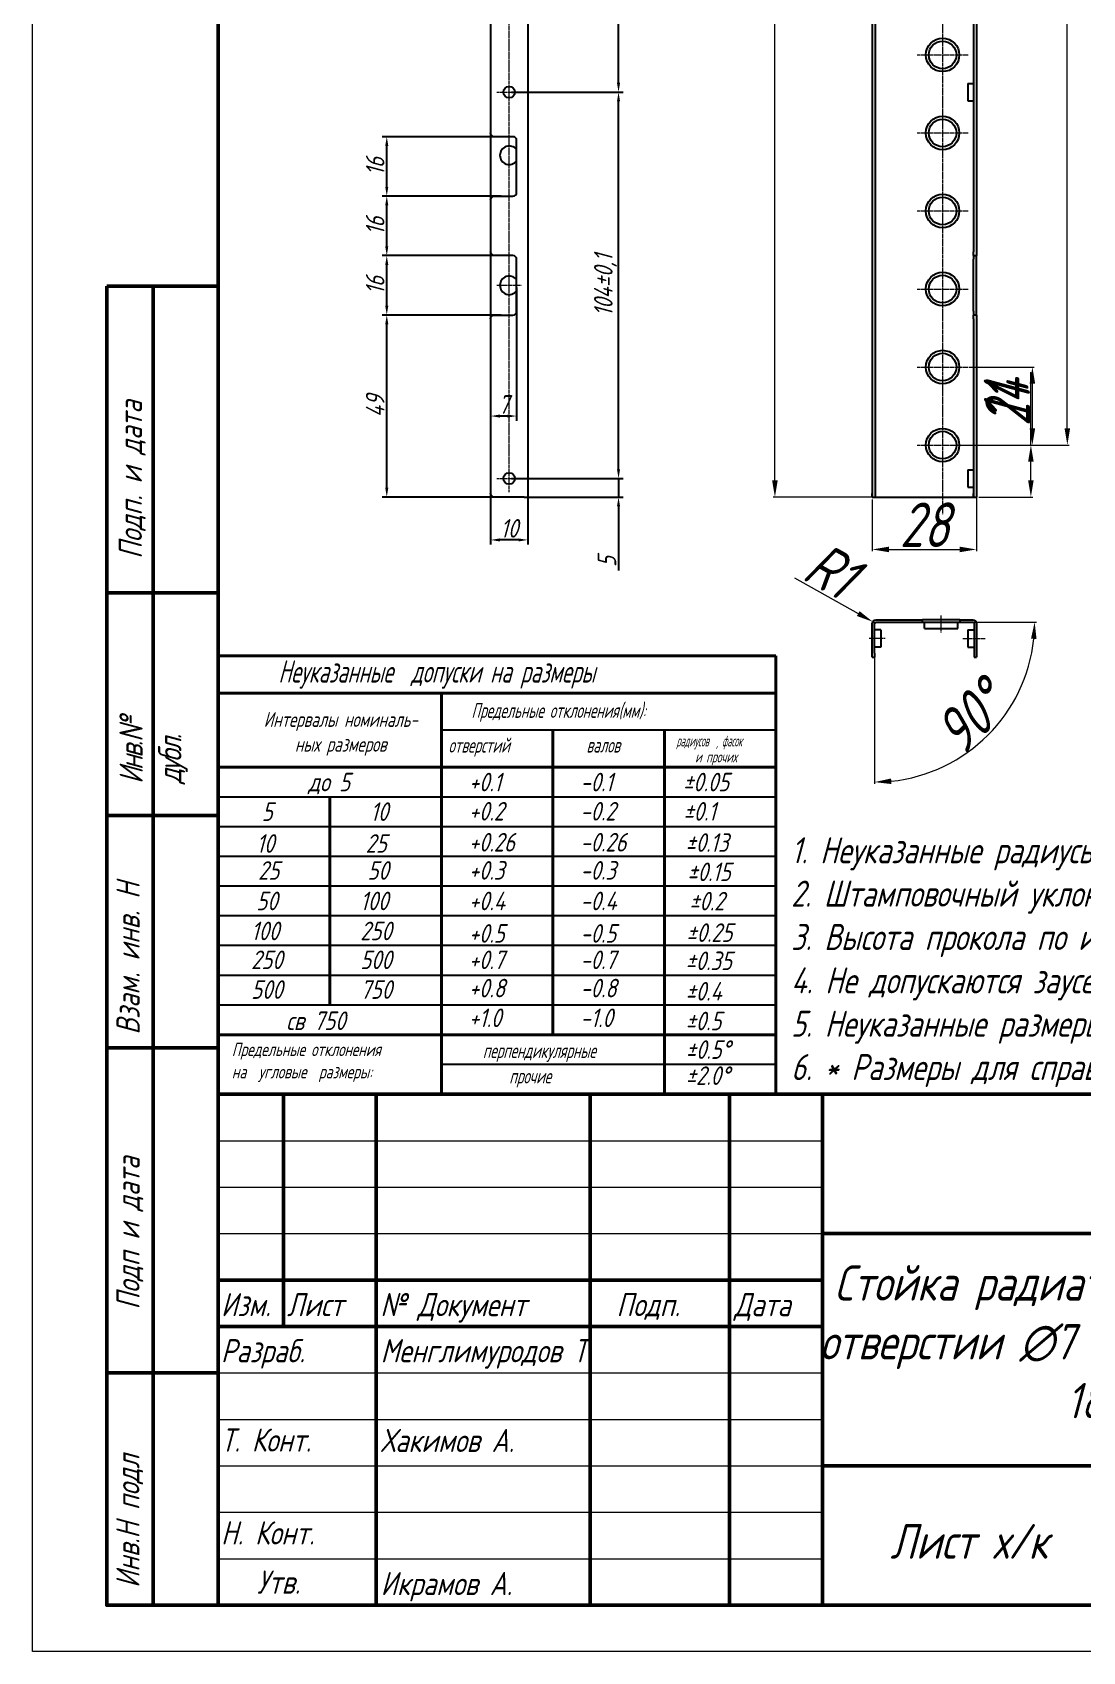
# Model space of a CAD drawing. Header units: millimetres. Extents: x 937859 to 970574, y 987894 to 996517.
# Drawn here: x 960750 to 961032.5, y 989070 to 989505.8 of the extents above; entities that cross this region are included whole.
import ezdxf

# ---------------------------------------------------------------- set-up
doc = ezdxf.new("R2010")
doc.units = ezdxf.units.MM
doc.header["$LTSCALE"] = 0.5
doc.linetypes.add('CENTER', pattern=[0.6, 0.375, -0.075, 0.075, -0.075])
doc.layers.add('DIM', color=4, linetype='Continuous')
doc.layers.add('Системный слой (1)', color=255, linetype='Continuous')
doc.layers.add('MD_Visible', color=7, linetype='Continuous', lineweight=25)
doc.styles.add('A2', font='GOST_A.TTF', dxfattribs={"width": 0.955, "oblique": 15, "height": 12})
doc.styles.add('KTEXTSTYLE', font='GOST_A.TTF', dxfattribs={"width": 0.96, "oblique": 15, "height": 8})
doc.styles.get("Standard").update_dxf_attribs({"font": 'GOST_A.TTF', "oblique": 15})
doc.dimstyles.new('ISO-25', dxfattribs={"dimtxt": 12, "dimasz": 4.5, "dimexe": 0.5, "dimexo": 0.625, "dimtad": 1, "dimtxsty": 'A2', "dimcen": 2.5, "dimadec": 0, "dimazin": 0, "dimtfac": 1, "dimtmove": 0, "dimatfit": 3, "dimfxl": 1, "dimlwd": 9, "dimlwe": 9, "dimarcsym": 0})
doc.dimstyles.new('Аннотативный', dxfattribs={"dimscale": 0, "dimtxt": 2.5, "dimasz": 2.5, "dimexe": 1.25, "dimexo": 0.625, "dimtad": 1, "dimtxsty": 'Standard', "dimcen": 2.5, "dimadec": 0, "dimazin": 0, "dimtfac": 1, "dimtmove": 0, "dimatfit": 3, "dimfxl": 1, "dimarcsym": 0})

# ---------------------------------------------------------------- blocks, each defined once
blk = doc.blocks.new('*D67')
at = {"color": 0, "lineweight": 9, "ltscale": 20, "transparency": 16777216}
for p, q in [((961018.57, 989394.73), (961018.57, 989414.34)), ((961002.32, 989394.73), (961019.07, 989394.73)), ((961018.57, 989385.23), (961018.57, 989390.23)), ((961004.54, 989380.73), (961019.07, 989380.73))]:
    blk.add_line(p, q, dxfattribs=at)
at = {"color": 0, "ltscale": 20, "transparency": 16777216}
for points in [[(961017.82, 989390.23), (961019.32, 989390.23), (961018.57, 989394.73)], [(961017.82, 989385.23), (961019.32, 989385.23), (961018.57, 989380.73)]]:
    blk.add_solid(points, dxfattribs=at)
at = {"layer": 'Defpoints', "color": 0, "ltscale": 20, "transparency": 16777216}
for p in [(961001.69, 989394.73), (961018.57, 989394.73), (961003.92, 989380.73)]:
    blk.add_point(p, dxfattribs=at)
at = {"color": 0, "lineweight": 5, "ltscale": 20, "transparency": 16777216, "insert": (961011.94, 989406.79), "char_height": 12, "attachment_point": 5, "rotation": 90, "style": 'A2'}
blk.add_mtext('14', dxfattribs=at)
blk = doc.blocks.new('*D44')
at = {"color": 0, "lineweight": 9, "ltscale": 20, "transparency": 16777216}
for p, q in [((961001.95, 989415.73), (961019.47, 989415.73)), ((961018.97, 989399.23), (961018.97, 989411.23)), ((961001.61, 989394.73), (961019.47, 989394.73))]:
    blk.add_line(p, q, dxfattribs=at)
at = {"color": 0, "ltscale": 20, "transparency": 16777216}
for points in [[(961018.22, 989411.23), (961019.72, 989411.23), (961018.97, 989415.73)], [(961018.22, 989399.23), (961019.72, 989399.23), (961018.97, 989394.73)]]:
    blk.add_solid(points, dxfattribs=at)
at = {"layer": 'Defpoints', "color": 0, "ltscale": 20, "transparency": 16777216}
for p in [(961001.32, 989415.73), (961018.97, 989415.73), (961000.98, 989394.73)]:
    blk.add_point(p, dxfattribs=at)
at = {"color": 0, "lineweight": 5, "ltscale": 20, "transparency": 16777216, "insert": (961012.34, 989405.23), "char_height": 12, "attachment_point": 5, "rotation": 90, "style": 'A2'}
blk.add_mtext('21', dxfattribs=at)
blk = doc.blocks.new('*D45')
at = {"color": 0, "lineweight": 9, "ltscale": 20, "transparency": 16777216}
for p, q in [((961002.32, 989772.73), (961028.87, 989772.73)), ((961028.37, 989399.23), (961028.37, 989768.23)), ((960997.92, 989394.73), (961028.87, 989394.73))]:
    blk.add_line(p, q, dxfattribs=at)
at = {"color": 0, "ltscale": 20, "transparency": 16777216}
for points in [[(961027.62, 989768.23), (961029.12, 989768.23), (961028.37, 989772.73)], [(961027.62, 989399.23), (961029.12, 989399.23), (961028.37, 989394.73)]]:
    blk.add_solid(points, dxfattribs=at)
at = {"layer": 'Defpoints', "color": 0, "ltscale": 20, "transparency": 16777216}
for p in [(961001.69, 989772.73), (961028.37, 989772.73), (960997.3, 989394.73)]:
    blk.add_point(p, dxfattribs=at)
at = {"color": 0, "lineweight": 5, "ltscale": 20, "transparency": 16777216, "insert": (961021.74, 989583.73), "char_height": 12, "attachment_point": 5, "rotation": 90, "style": 'A2'}
blk.add_mtext('18x21=378', dxfattribs=at)
blk = doc.blocks.new('*D153')
at = {"color": 0, "lineweight": -2, "ltscale": 20, "transparency": 16777216}
for p, q in [((960907.65, 989388.23), (960907.65, 989390.73)), ((960882.21, 989385.73), (960908.9, 989385.73)), ((960907.65, 989385.73), (960907.65, 989380.73)), ((960883.37, 989380.73), (960908.9, 989380.73)), ((960907.65, 989378.23), (960907.65, 989360.99))]:
    blk.add_line(p, q, dxfattribs=at)
at = {"color": 0, "ltscale": 20, "transparency": 16777216}
for points in [[(960907.24, 989388.23), (960908.07, 989388.23), (960907.65, 989385.73)], [(960907.24, 989378.23), (960908.07, 989378.23), (960907.65, 989380.73)]]:
    blk.add_solid(points, dxfattribs=at)
at = {"layer": 'Defpoints', "color": 0, "ltscale": 20, "transparency": 16777216}
for p in [(960881.59, 989385.73), (960907.65, 989385.73), (960882.75, 989380.73)]:
    blk.add_point(p, dxfattribs=at)
at = {"color": 0, "lineweight": 5, "ltscale": 20, "transparency": 16777216, "insert": (960904.53, 989363.36), "char_height": 5, "attachment_point": 5, "rotation": 90}
blk.add_mtext('5', dxfattribs=at)
blk = doc.blocks.new('*D152')
at = {"color": 0, "lineweight": -2, "ltscale": 20, "transparency": 16777216}
for p, q in [((960882.21, 989489.73), (960908.9, 989489.73)), ((960907.65, 989388.23), (960907.65, 989487.23)), ((960878.87, 989385.73), (960908.9, 989385.73))]:
    blk.add_line(p, q, dxfattribs=at)
at = {"color": 0, "ltscale": 20, "transparency": 16777216}
for points in [[(960907.24, 989487.23), (960908.07, 989487.23), (960907.65, 989489.73)], [(960907.24, 989388.23), (960908.07, 989388.23), (960907.65, 989385.73)]]:
    blk.add_solid(points, dxfattribs=at)
at = {"layer": 'Defpoints', "color": 0, "ltscale": 20, "transparency": 16777216}
for p in [(960881.59, 989489.73), (960907.65, 989489.73), (960878.25, 989385.73)]:
    blk.add_point(p, dxfattribs=at)
at = {"color": 0, "lineweight": 5, "ltscale": 20, "transparency": 16777216, "insert": (960904.15, 989437.73), "char_height": 5, "attachment_point": 5, "rotation": 90}
blk.add_mtext('104%%P0,1', dxfattribs=at)
blk = doc.blocks.new('*D151')
at = {"color": 0, "lineweight": -2, "ltscale": 20, "transparency": 16777216}
for p, q in [((960878.87, 989741.73), (960908.9, 989741.73)), ((960907.65, 989492.23), (960907.65, 989739.23)), ((960878.87, 989489.73), (960908.9, 989489.73))]:
    blk.add_line(p, q, dxfattribs=at)
at = {"color": 0, "ltscale": 20, "transparency": 16777216}
for points in [[(960907.24, 989739.23), (960908.07, 989739.23), (960907.65, 989741.73)], [(960907.24, 989492.23), (960908.07, 989492.23), (960907.65, 989489.73)]]:
    blk.add_solid(points, dxfattribs=at)
at = {"layer": 'Defpoints', "color": 0, "ltscale": 20, "transparency": 16777216}
for p in [(960878.25, 989741.73), (960907.65, 989741.73), (960878.25, 989489.73)]:
    blk.add_point(p, dxfattribs=at)
at = {"color": 0, "lineweight": 5, "ltscale": 20, "transparency": 16777216, "insert": (960904.15, 989615.73), "char_height": 5, "attachment_point": 5, "rotation": 90}
blk.add_mtext('252%%P0,2', dxfattribs=at)
blk = doc.blocks.new('*D69')
at = {"color": 0, "lineweight": 9, "ltscale": 20, "transparency": 16777216}
for p, q in [((960975.92, 989380.1), (960975.92, 989366.14)), ((961003.92, 989381.48), (961003.92, 989366.14)), ((960980.42, 989366.64), (960999.42, 989366.64))]:
    blk.add_line(p, q, dxfattribs=at)
at = {"color": 0, "ltscale": 20, "transparency": 16777216}
for points in [[(960980.42, 989367.39), (960980.42, 989365.89), (960975.92, 989366.64)], [(960999.42, 989367.39), (960999.42, 989365.89), (961003.92, 989366.64)]]:
    blk.add_solid(points, dxfattribs=at)
at = {"layer": 'Defpoints', "color": 0, "ltscale": 20, "transparency": 16777216}
for p in [(960975.92, 989380.73), (961003.92, 989382.11), (961003.92, 989366.64)]:
    blk.add_point(p, dxfattribs=at)
at = {"color": 0, "lineweight": 5, "ltscale": 20, "transparency": 16777216, "insert": (960989.92, 989373.27), "char_height": 12, "attachment_point": 5, "style": 'A2'}
blk.add_mtext('28', dxfattribs=at)
blk = doc.blocks.new('*D145')
at = {"color": 0, "lineweight": -2, "ltscale": 20, "transparency": 16777216}
for p, q in [((960873.25, 989391.94), (960873.25, 989367.95)), ((960883.25, 989391.94), (960883.25, 989367.95)), ((960880.75, 989369.2), (960875.75, 989369.2))]:
    blk.add_line(p, q, dxfattribs=at)
at = {"color": 0, "ltscale": 20, "transparency": 16777216}
for points in [[(960875.75, 989369.61), (960875.75, 989368.78), (960873.25, 989369.2)], [(960880.75, 989369.61), (960880.75, 989368.78), (960883.25, 989369.2)]]:
    blk.add_solid(points, dxfattribs=at)
at = {"layer": 'Defpoints', "color": 0, "ltscale": 20, "transparency": 16777216}
for p in [(960873.25, 989392.57), (960883.25, 989392.57), (960873.25, 989369.2)]:
    blk.add_point(p, dxfattribs=at)
at = {"color": 0, "lineweight": 5, "ltscale": 20, "transparency": 16777216, "insert": (960878.25, 989372.32), "char_height": 5, "attachment_point": 5}
blk.add_mtext('10', dxfattribs=at)
blk = doc.blocks.new('*D61')
at = {"color": 0, "lineweight": 9, "ltscale": 20, "transparency": 16777216}
for p, q in [((960978.76, 989777.73), (960949.22, 989777.73)), ((960949.72, 989385.23), (960949.72, 989773.23)), ((960978.76, 989380.73), (960949.22, 989380.73))]:
    blk.add_line(p, q, dxfattribs=at)
at = {"color": 0, "ltscale": 20, "transparency": 16777216}
for points in [[(960948.97, 989773.23), (960950.47, 989773.23), (960949.72, 989777.73)], [(960948.97, 989385.23), (960950.47, 989385.23), (960949.72, 989380.73)]]:
    blk.add_solid(points, dxfattribs=at)
at = {"layer": 'Defpoints', "color": 0, "ltscale": 20, "transparency": 16777216}
for p in [(960949.72, 989777.73), (960979.38, 989777.73), (960979.38, 989380.73)]:
    blk.add_point(p, dxfattribs=at)
at = {"color": 0, "lineweight": 5, "ltscale": 20, "transparency": 16777216, "insert": (960943.09, 989579.23), "char_height": 12, "attachment_point": 5, "rotation": 90, "style": 'A2'}
blk.add_mtext('397', dxfattribs=at)
blk = doc.blocks.new('*D148')
at = {"color": 0, "lineweight": -2, "ltscale": 20, "transparency": 16777216}
for p, q in [((960876.12, 989445.73), (960844.07, 989445.73)), ((960845.32, 989432.23), (960845.32, 989443.23)), ((960876.12, 989429.73), (960844.07, 989429.73))]:
    blk.add_line(p, q, dxfattribs=at)
at = {"color": 0, "ltscale": 20, "transparency": 16777216}
for points in [[(960844.9, 989443.23), (960845.73, 989443.23), (960845.32, 989445.73)], [(960844.9, 989432.23), (960845.73, 989432.23), (960845.32, 989429.73)]]:
    blk.add_solid(points, dxfattribs=at)
at = {"layer": 'Defpoints', "color": 0, "ltscale": 20, "transparency": 16777216}
for p in [(960845.32, 989445.73), (960876.75, 989445.73), (960876.75, 989429.73)]:
    blk.add_point(p, dxfattribs=at)
at = {"color": 0, "lineweight": 5, "ltscale": 20, "transparency": 16777216, "insert": (960842.19, 989437.73), "char_height": 5, "attachment_point": 5, "rotation": 90}
blk.add_mtext('16', dxfattribs=at)
blk = doc.blocks.new('*D147')
at = {"color": 0, "lineweight": -2, "ltscale": 20, "transparency": 16777216}
for p, q in [((960876.12, 989429.73), (960844.07, 989429.73)), ((960845.32, 989383.23), (960845.32, 989427.23)), ((960877.62, 989380.73), (960844.07, 989380.73))]:
    blk.add_line(p, q, dxfattribs=at)
at = {"color": 0, "ltscale": 20, "transparency": 16777216}
for points in [[(960844.9, 989427.23), (960845.73, 989427.23), (960845.32, 989429.73)], [(960844.9, 989383.23), (960845.73, 989383.23), (960845.32, 989380.73)]]:
    blk.add_solid(points, dxfattribs=at)
at = {"layer": 'Defpoints', "color": 0, "ltscale": 20, "transparency": 16777216}
for p in [(960845.32, 989429.73), (960876.75, 989429.73), (960878.25, 989380.73)]:
    blk.add_point(p, dxfattribs=at)
at = {"color": 0, "lineweight": 5, "ltscale": 20, "transparency": 16777216, "insert": (960842.19, 989405.23), "char_height": 5, "attachment_point": 5, "rotation": 90}
blk.add_mtext('49', dxfattribs=at)
blk = doc.blocks.new('*D43')
at = {"color": 0, "lineweight": 9, "ltscale": 20, "transparency": 16777216}
for p, q in [((960955.03, 989358.99), (960972.13, 989349.37)), ((960976.92, 989346.68), (960976.05, 989347.17))]:
    blk.add_line(p, q, dxfattribs=at)
at = {"color": 0, "ltscale": 20, "transparency": 16777216}
blk.add_solid([(960972.49, 989350.03), (960971.76, 989348.72), (960976.05, 989347.17)], dxfattribs=at)
at = {"layer": 'Defpoints', "color": 0, "ltscale": 20, "transparency": 16777216}
for p in [(960976.05, 989347.17), (960976.92, 989346.68)]:
    blk.add_point(p, dxfattribs=at)
at = {"color": 0, "lineweight": 5, "ltscale": 20, "transparency": 16777216, "insert": (960964.87, 989361.06), "char_height": 12, "attachment_point": 5, "rotation": 330.6378, "style": 'A2'}
blk.add_mtext('R1', dxfattribs=at)
blk = doc.blocks.new('*D150')
at = {"color": 0, "lineweight": -2, "ltscale": 20, "transparency": 16777216}
for p, q in [((960876.12, 989461.73), (960844.07, 989461.73)), ((960845.32, 989448.23), (960845.32, 989459.23)), ((960876.12, 989445.73), (960844.07, 989445.73))]:
    blk.add_line(p, q, dxfattribs=at)
at = {"color": 0, "ltscale": 20, "transparency": 16777216}
for points in [[(960844.9, 989459.23), (960845.73, 989459.23), (960845.32, 989461.73)], [(960844.9, 989448.23), (960845.73, 989448.23), (960845.32, 989445.73)]]:
    blk.add_solid(points, dxfattribs=at)
at = {"layer": 'Defpoints', "color": 0, "ltscale": 20, "transparency": 16777216}
for p in [(960845.32, 989461.73), (960876.75, 989461.73), (960876.75, 989445.73)]:
    blk.add_point(p, dxfattribs=at)
at = {"color": 0, "lineweight": 5, "ltscale": 20, "transparency": 16777216, "insert": (960842.19, 989453.73), "char_height": 5, "attachment_point": 5, "rotation": 90}
blk.add_mtext('16', dxfattribs=at)
blk = doc.blocks.new('*D149')
at = {"color": 0, "lineweight": -2, "ltscale": 20, "transparency": 16777216}
for p, q in [((960876.12, 989477.73), (960844.07, 989477.73)), ((960845.32, 989464.23), (960845.32, 989475.23)), ((960876.12, 989461.73), (960844.07, 989461.73))]:
    blk.add_line(p, q, dxfattribs=at)
at = {"color": 0, "ltscale": 20, "transparency": 16777216}
for points in [[(960844.9, 989475.23), (960845.73, 989475.23), (960845.32, 989477.73)], [(960844.9, 989464.23), (960845.73, 989464.23), (960845.32, 989461.73)]]:
    blk.add_solid(points, dxfattribs=at)
at = {"layer": 'Defpoints', "color": 0, "ltscale": 20, "transparency": 16777216}
for p in [(960845.32, 989477.73), (960876.75, 989477.73), (960876.75, 989461.73)]:
    blk.add_point(p, dxfattribs=at)
at = {"color": 0, "lineweight": 5, "ltscale": 20, "transparency": 16777216, "insert": (960842.19, 989469.73), "char_height": 5, "attachment_point": 5, "rotation": 90}
blk.add_mtext('16', dxfattribs=at)
blk = doc.blocks.new('*D146')
at = {"color": 0, "lineweight": -2, "ltscale": 20, "transparency": 16777216}
for p, q in [((960873.25, 989437.1), (960873.25, 989401.29)), ((960880.25, 989437.1), (960880.25, 989401.29)), ((960877.75, 989402.54), (960875.75, 989402.54))]:
    blk.add_line(p, q, dxfattribs=at)
at = {"color": 0, "ltscale": 20, "transparency": 16777216}
for points in [[(960875.75, 989402.96), (960875.75, 989402.13), (960873.25, 989402.54)], [(960877.75, 989402.96), (960877.75, 989402.13), (960880.25, 989402.54)]]:
    blk.add_solid(points, dxfattribs=at)
at = {"layer": 'Defpoints', "color": 0, "ltscale": 20, "transparency": 16777216}
for p in [(960873.25, 989437.73), (960880.25, 989437.73), (960873.25, 989402.54)]:
    blk.add_point(p, dxfattribs=at)
at = {"color": 0, "lineweight": 5, "ltscale": 20, "transparency": 16777216, "insert": (960876.75, 989405.67), "char_height": 5, "attachment_point": 5}
blk.add_mtext('7', dxfattribs=at)
blk = doc.blocks.new('*D54')
at = {"color": 0, "lineweight": 9, "ltscale": 20, "transparency": 16777216}
for p, q in [((960989.04, 989347.08), (961020.08, 989347.08)), ((960976.52, 989338.05), (960976.52, 989303.52))]:
    blk.add_line(p, q, dxfattribs=at)
blk.add_arc((960976.52, 989347.08), 43.06, 275.9903, 354.0097, dxfattribs=at)
at = {"color": 0, "ltscale": 20, "transparency": 16777216}
for points in [[(961018.6, 989342.62), (961020.09, 989342.54), (961019.58, 989347.08)], [(960981.05, 989303.5), (960980.97, 989305), (960976.52, 989304.02)]]:
    blk.add_solid(points, dxfattribs=at)
at = {"layer": 'Defpoints', "color": 0, "ltscale": 20, "transparency": 16777216}
for p in [(960976.52, 989346.68), (960976.92, 989347.08), (960988.42, 989347.08), (960976.52, 989338.68), (960998.05, 989309.79)]:
    blk.add_point(p, dxfattribs=at)
at = {"color": 0, "lineweight": 5, "ltscale": 20, "transparency": 16777216, "insert": (961002.28, 989321.32), "char_height": 12, "attachment_point": 5, "rotation": 45, "style": 'A2'}
blk.add_mtext('90°', dxfattribs=at)

msp = doc.modelspace()

# ---------------------------------------------------------------- linework, layer by layer
at = {"linetype": 'CENTER', "lineweight": 5}
for p, q in [((960994.82, 989779.712), (960994.82, 989376.161)), ((960878.25, 989382.042), (960878.25, 989746.134)), ((960987.949, 989499.728), (961001.69, 989499.728)), ((960874.91, 989489.728), (960881.59, 989489.728)), ((960987.949, 989478.728), (961001.69, 989478.728)), ((960987.949, 989457.728), (961001.69, 989457.728)), ((960874.91, 989437.728), (960881.59, 989437.728)), ((960987.949, 989436.728), (961001.69, 989436.728)), ((960987.949, 989415.728), (961001.69, 989415.728)), ((960987.949, 989394.728), (961001.69, 989394.728)), ((960874.91, 989385.728), (960881.59, 989385.728)), ((960994.42, 989344.313), (960994.42, 989348.964)), ((960979.36, 989342.678), (960975.098, 989342.678)), ((961000.282, 989342.678), (961006.295, 989342.678))]:
    msp.add_line(p, q, dxfattribs=at)
at = {"lineweight": 40}
for p, q in [((960800, 989338), (960800, 989220)), ((960800, 989338), (960800, 989220)), ((960800, 989338), (960800, 989220)), ((960950, 989338), (960800, 989338)), ((960950, 989338), (960950, 989220)), ((960950, 989328), (960800, 989328)), ((960860, 989328), (960860, 989220)), ((960890, 989318), (960890, 989236)), ((960920, 989318), (960920, 989220)), ((960950, 989308), (960800, 989308)), ((960830, 989300), (960830, 989244)), ((960950, 989236), (960800, 989236)), ((960950, 989220), (960800, 989220)), ((960950, 989220), (960800, 989220))]:
    msp.add_line(p, q, dxfattribs=at)
for p, q in [((960950, 989318), (960860, 989318)), ((960950, 989300), (960800, 989300)), ((960950, 989292), (960800, 989292)), ((960950, 989284), (960800, 989284)), ((960950, 989276), (960800, 989276)), ((960950, 989268), (960800, 989268)), ((960950, 989260), (960800, 989260)), ((960950, 989252), (960800, 989252)), ((960950, 989244), (960800, 989244)), ((960950, 989228), (960860, 989228)), ((960950, 989228), (960860, 989228))]:
    msp.add_line(p, q)
at = {"lineweight": 50}
for p, q in [((960782.5, 989295), (960782.5, 989082.5)), ((960800, 989220), (960962.5, 989220)), ((960817.5, 989220), (960817.5, 989157.5)), ((960842.5, 989220), (960842.5, 989082.5)), ((960900, 989220), (960900, 989082.5)), ((960937.5, 989220), (960937.5, 989082.5)), ((960962.5, 989220), (960962.5, 989082.5)), ((960962.5, 989182.5), (961262.5, 989182.5)), ((960800, 989170), (960962.5, 989170)), ((960800, 989157.5), (960962.5, 989157.5)), ((960962.5, 989120), (961262.5, 989120))]:
    msp.add_line(p, q, dxfattribs=at)
at = {"lineweight": 5}
for p, q in [((960800, 989207.5), (960962.5, 989207.5)), ((960800, 989195), (960962.5, 989195)), ((960800, 989182.5), (960962.5, 989182.5)), ((960800, 989145), (960962.5, 989145)), ((960800, 989132.5), (960962.5, 989132.5)), ((960800, 989120), (960962.5, 989120)), ((960800, 989107.5), (960962.5, 989107.5)), ((960800, 989095), (960962.5, 989095))]:
    msp.add_line(p, q, dxfattribs=at)
msp.add_lwpolyline([(960750, 989812.5), (961275, 989812.5), (961275, 989070), (960750, 989070)], close=True, dxfattribs=at)
at = {"lineweight": 50}
for points in [[(960800, 989800), (961262.5, 989800), (961262.5, 989082.5), (960800, 989082.5)], [(960770, 989437.5), (960800, 989437.5), (960800, 989295), (960770, 989295)], [(960782.5, 989437.5), (960800, 989437.5), (960800, 989295), (960782.5, 989295)], [(960770, 989355), (960800, 989355), (960800, 989295), (960770, 989295)], [(960770, 989295), (960800, 989295), (960800, 989082.5), (960770, 989082.5)], [(960770, 989232.5), (960800, 989232.5), (960800, 989145), (960770, 989145)], [(960800, 989220), (961262.5, 989220), (961262.5, 989082.5), (960800, 989082.5)]]:
    msp.add_lwpolyline(points, close=True, dxfattribs=at)
at = {"layer": 'MD_Visible', "extrusion": (0, 1, 0)}
for p, q in [((960873.25, 989776.728), (960873.25, 989446.728)), ((960883.25, 989777.728), (960883.25, 989380.728)), ((960975.92, 989776.728), (960975.92, 989380.728)), ((960976.72, 989776.728), (960976.72, 989380.728)), ((961003.12, 989776.728), (961003.12, 989446.728)), ((961003.92, 989776.728), (961003.92, 989446.728)), ((961001.62, 989492.078), (961002.92, 989492.078)), ((961001.62, 989492.078), (961001.62, 989487.378)), ((961001.62, 989487.378), (961002.92, 989487.378)), ((960879.25, 989477.728), (960874.25, 989477.728)), ((960880.25, 989462.728), (960880.25, 989476.728)), ((960874.25, 989461.728), (960879.25, 989461.728)), ((960873.25, 989446.728), (960873.25, 989428.728)), ((960879.25, 989445.728), (960874.25, 989445.728)), ((961003.12, 989445.728), (961003.12, 989446.728)), ((961003.12, 989445.728), (961003.92, 989445.728)), ((961003.12, 989445.728), (961003.12, 989444.728)), ((961003.92, 989446.728), (961003.92, 989445.728)), ((961003.92, 989444.728), (961003.92, 989445.728)), ((960880.25, 989430.728), (960880.25, 989444.728)), ((961003.12, 989430.728), (961003.12, 989444.728)), ((961003.92, 989430.728), (961003.92, 989444.728)), ((960873.25, 989428.728), (960873.25, 989381.728)), ((960874.25, 989429.728), (960879.25, 989429.728)), ((961003.12, 989430.728), (961003.12, 989429.728)), ((961003.92, 989429.728), (961003.12, 989429.728)), ((961003.12, 989428.728), (961003.12, 989429.728)), ((961003.12, 989428.728), (961003.12, 989380.728)), ((961003.92, 989429.728), (961003.92, 989430.728)), ((961003.92, 989429.728), (961003.92, 989428.728)), ((961003.92, 989428.728), (961003.92, 989380.728)), ((961001.62, 989388.078), (961002.92, 989388.078)), ((961001.62, 989388.078), (961001.62, 989383.378)), ((960882.25, 989380.728), (960874.25, 989380.728)), ((960882.25, 989380.728), (960883.25, 989380.728)), ((960975.92, 989380.728), (960975.92, 989381.728)), ((960975.92, 989380.728), (960976.72, 989380.728)), ((960976.72, 989381.728), (960976.72, 989380.728)), ((960976.72, 989380.728), (960976.92, 989380.728)), ((960976.92, 989380.728), (961002.92, 989380.728)), ((961001.62, 989383.378), (961002.92, 989383.378)), ((961002.92, 989380.728), (961003.12, 989380.728)), ((961003.12, 989380.728), (961003.12, 989381.728)), ((961003.12, 989380.728), (961003.92, 989380.728)), ((961003.92, 989381.728), (961003.92, 989380.728))]:
    msp.add_line(p, q, dxfattribs=at)
at = {"layer": 'MD_Visible'}
for p, q in [((960975.92, 989338.678), (960975.92, 989346.678)), ((960976.52, 989338.678), (960976.52, 989346.678)), ((960978.22, 989345.028), (960976.72, 989345.028)), ((960976.92, 989347.678), (960988.42, 989347.678)), ((960976.92, 989347.078), (960988.42, 989347.078)), ((960978.22, 989345.028), (960978.22, 989340.328)), ((960988.42, 989347.678), (960989.42, 989347.678)), ((960988.42, 989347.078), (961002.92, 989347.078)), ((960989.42, 989347.078), (960989.42, 989347.678)), ((960999.42, 989347.678), (960989.42, 989347.678)), ((960989.92, 989345.378), (960989.92, 989346.878)), ((960989.92, 989345.378), (960998.92, 989345.378)), ((960998.92, 989345.378), (960998.92, 989346.878)), ((960999.42, 989347.678), (960999.42, 989347.078)), ((960999.42, 989347.678), (961000.42, 989347.678)), ((961000.42, 989347.678), (961002.92, 989347.678)), ((961001.62, 989345.028), (961003.12, 989345.028)), ((961001.62, 989345.028), (961001.62, 989340.328)), ((961003.32, 989346.678), (961003.32, 989337.678)), ((961003.92, 989346.678), (961003.92, 989338.678)), ((960975.92, 989337.678), (960975.92, 989338.678)), ((960975.92, 989337.678), (960976.52, 989337.678)), ((960976.52, 989338.678), (960976.52, 989337.678)), ((960978.22, 989340.328), (960976.72, 989340.328)), ((961001.62, 989340.328), (961003.12, 989340.328)), ((961003.32, 989337.678), (961003.92, 989337.678)), ((961003.92, 989338.678), (961003.92, 989337.678))]:
    msp.add_line(p, q, dxfattribs=at)
for centre, radius in [((960994.82, 989499.728), 4.5), ((960994.82, 989499.728), 3.7), ((960878.25, 989489.728), 1.55), ((960994.82, 989478.728), 4.5), ((960994.82, 989478.728), 3.7), ((960994.82, 989457.728), 4.5), ((960994.82, 989457.728), 3.7), ((960994.82, 989436.728), 4.5), ((960994.82, 989436.728), 3.7), ((960994.82, 989415.728), 4.5), ((960994.82, 989415.728), 3.7), ((960994.82, 989394.728), 4.5), ((960994.82, 989394.728), 3.7), ((960878.25, 989385.728), 1.55)]:
    msp.add_circle(centre, radius, dxfattribs=at)
at = {"layer": 'MD_Visible', "extrusion": (1.22465e-16, 0, -1)}
for centre, start, end in [((-961002.92, 989492.278), 180, 270), ((-961002.92, 989487.178), 90, 180), ((-961002.92, 989388.278), 180, 270), ((-961002.92, 989383.178), 90, 180)]:
    msp.add_arc(centre, 0.2, start, end, dxfattribs=at)
at = {"layer": 'MD_Visible', "extrusion": (-2.24271e-16, 0, -1)}
for centre, start, end in [((-960874.25, 989478.728), 270, 0), ((-960874.25, 989460.728), 0, 90), ((-960874.25, 989446.728), 270, 0), ((-960874.25, 989428.728), 0, 90)]:
    msp.add_arc(centre, 1, start, end, dxfattribs=at)
at = {"layer": 'MD_Visible'}
for centre, radius, start, end in [((960879.25, 989476.728), 1, 0, 90), ((960878.25, 989472.728), 2.5, 36.8699, 323.1301), ((960879.25, 989462.728), 1, 270, 0), ((960879.25, 989444.728), 1, 0, 90), ((960878.25, 989437.728), 2.5, 36.8699, 323.1301), ((960879.25, 989430.728), 1, 270, 0)]:
    msp.add_arc(centre, radius, start, end, dxfattribs=at)
at = {"layer": 'MD_Visible', "extrusion": (-2.24271e-16, -7.53356e-40, -1)}
msp.add_arc((-960874.25, 989381.728), 1, 270, 0, dxfattribs=at)
at = {"layer": 'MD_Visible', "extrusion": (0, 0, -1)}
for centre, radius, start, end in [((-960976.92, 989346.678), 1, 0, 90), ((-960976.92, 989346.678), 0.4, 0, 90), ((-960976.72, 989345.228), 0.2, 270, 0), ((-960989.72, 989346.878), 0.2, 90, 180), ((-960999.12, 989346.878), 0.2, 0, 90), ((-961002.92, 989346.678), 1, 90, 180), ((-961002.92, 989346.678), 0.4, 90, 180), ((-961003.12, 989345.228), 0.2, 180, 270), ((-960976.72, 989340.128), 0.2, 0, 90), ((-961003.12, 989340.128), 0.2, 90, 180)]:
    msp.add_arc(centre, radius, start, end, dxfattribs=at)

# ---------------------------------------------------------------- texts
at = {"attachment_point": 1}
for s, width, gutter_width, insert, char_height in [('{\\W0.8;Неуказанные  допуски на размеры}', 122.18312, 1, (960816.162, 989336.801), 6), ('{\\W0.8;Предельные отклонения(мм):}', 75.40313, 1, (960868.089, 989325.306), 4), ('\\pxqc;{\\W0.9;Интервалы номиналь-\\Pных размеров}', 64.8694, 1, (960800.491, 989322.881), 4), ('{\\W0.8;валов}', 10.98672, 1, (960899.012, 989315.983), 4), ('{\\W0.6;радиусов  , фасок}', 42.8763, 1, (960923.22, 989316.615), 3), ('{\\W0.8;и прочих}', 27.52978, 1, (960928.263, 989312.326), 3), ('до 5', 395.10118, 1, (960824.157, 989306.532), 5), ('+0.1', 395.10118, 1, (960867.391, 989306.532), 5), ('-0.1', 395.10118, 1, (960897.391, 989306.532), 5), ('%%P0.05', 395.10118, 1, (960925, 989306.532), 5), ('5', 395.10118, 1, (960811.687, 989298.569), 5), ('10', 395.10118, 1, (960840.906, 989298.569), 5), ('+0.2', 395.10118, 1, (960867.391, 989298.676), 5), ('-0.2', 395.10118, 1, (960897.391, 989298.676), 5), ('%%P0.1', 395.10118, 1, (960925.097, 989298.643), 5), ('10', 395.10118, 1, (960810.264, 989290), 5), ('25', 395.10118, 1, (960839.616, 989290), 5), ('+0.26', 395.10118, 1, (960867.391, 989290.338), 5), ('-0.26', 395.10118, 1, (960897.391, 989290.338), 5), ('%%P0.13', 395.10118, 1, (960925.665, 989290.256), 5), ('25', 395.10118, 1, (960810.714, 989282.741), 5), ('50', 395.10118, 1, (960840.125, 989282.741), 5), ('+0.3', 395.10118, 1, (960867.391, 989282.764), 5), ('-0.3', 395.10118, 1, (960897.391, 989282.764), 5), ('%%P0.15', 395.10118, 1, (960926.172, 989282.363), 5), ('50', 395.10118, 1, (960810.23, 989274.532), 5), ('100', 395.10118, 1, (960838.177, 989274.532), 5), ('+0.4', 395.10118, 1, (960867.391, 989274.532), 5), ('-0.4', 395.10118, 1, (960897.391, 989274.532), 5), ('%%P0.2', 395.10118, 1, (960926.676, 989274.481), 5), ('100', 395.10118, 1, (960808.826, 989266.461), 5), ('250', 395.10118, 1, (960838.177, 989266.461), 5), ('+0.5', 395.10118, 1, (960867.391, 989265.799), 5), ('-0.5', 395.10118, 1, (960897.391, 989265.799), 5), ('%%P0.25', 395.10118, 1, (960925.901, 989266.009), 5), ('250', 395.10118, 1, (960808.826, 989258.689), 5), ('500', 395.10118, 1, (960838.177, 989258.689), 5), ('+0.7', 395.10118, 1, (960867.391, 989258.687), 5), ('-0.7', 395.10118, 1, (960897.391, 989258.687), 5), ('%%P0.35', 395.10118, 1, (960925.681, 989258.426), 5), ('500', 395.10118, 1, (960808.826, 989250.689), 5), ('750', 395.10118, 1, (960838.177, 989250.689), 5), ('+0.8', 395.10118, 1, (960867.391, 989251.083), 5), ('-0.8', 395.10118, 1, (960897.391, 989251.083), 5), ('%%P0.4', 395.10118, 1, (960925.681, 989250.226), 5), (' св 750', 395.10118, 1, (960815.721, 989242.289), 5), ('+1.0', 395.10118, 1, (960867.391, 989243.083), 5), ('-1.0', 395.10118, 1, (960897.391, 989243.083), 5), ('%%P0.5', 395.10118, 1, (960925.681, 989242.226), 5), ('{\\W0.9;Предельные отклонения\\Pна  угловые  размеры:}', 395.10118, 1, (960803.642, 989233.872), 3.6), ('%%P0.5%%D', 395.10118, 1, (960925.731, 989234.532), 5), ('%%P2.0%%D', 395.10118, 1, (960925.731, 989227.523), 5), ('\\pxqc;Стойка радиатора НБ 09К (Размер отверстии ∅7 мм) (Ширина фольги 18,2 мм )', 182.20867, 39.773, (960958.796, 989173.969), 9.5), ('Изм.', 2.78826, 12.925, (960800.73, 989166.519), 6.25), ('Лист', 2.78826, 12.925, (960818.458, 989166.519), 6.25), ('№ Документ', 47.39088, 12.925, (960843.601, 989166.519), 6.25), ('Подп.', 2.78826, 12.925, (960907.101, 989166.519), 6.25), ('Дата', 2.78826, 12.925, (960938.773, 989166.519), 6.25), ('Разраб.', 2.78826, 12.925, (960800.73, 989154.103), 6.25), ('Менглимуродов Т.', 282.81725, 12.925, (960843.686, 989154.103), 6.25), ('Т. Конт.', 120.34357, 12.925, (960800.73, 989130.082), 6.25), ('Хакимов А.', 206.75032, 12.925, (960843.686, 989129.965), 6.25), ('Н. Конт.', 153.35555, 12.925, (960800.73, 989105.08), 6.25), ('Лист х/к', 261.33587, 30.013, (960980.771, 989104.374), 9.375), ('Утв.', 7.24091, 12.925, (960810.426, 989091.83), 6.25), ('Икрамов А.', 284.71389, 12.925, (960843.686, 989091.45), 6.25)]:
    msp.add_mtext_dynamic_manual_height_columns(s, width=width, gutter_width=gutter_width, heights=[0], dxfattribs=dict(at, insert=insert, char_height=char_height))
at = {"lineweight": 40, "char_height": 4, "attachment_point": 1}
for s, width, insert in [('{\\W0.8;отверстий}', 12.9205, (960861.915, 989315.95)), ('{\\W0.8;перпендикулярные}', 395.10118, (960871.162, 989233.766)), ('{\\W0.8;прочие}', 395.10118, (960878.265, 989226.909))]:
    msp.add_mtext_dynamic_manual_height_columns(s, width=width, gutter_width=1, heights=[0], dxfattribs=dict(at, insert=insert))
at = {"char_height": 6.25, "attachment_point": 1, "rotation": 90}
for s, width, insert in [('Взам. инв. Н', 188.2275, (960772.594, 989236.064)), ('Подп и дата', 225.88601, (960772.594, 989162.052)), ('Инв.Н подл', 173.47848, (960772.551, 989087.135))]:
    msp.add_mtext_dynamic_manual_height_columns(s, width=width, gutter_width=12.925, heights=[0], dxfattribs=dict(at, insert=insert))
at = {"layer": 'DIM', "color": 250, "linetype": 'CENTER', "ltscale": 0.25, "char_height": 6.25, "attachment_point": 1, "rotation": 90}
for s, width, insert in [('{\\C0;Подп. и дата}', 204.94319, (960773.235, 989364.112)), ('{\\T0.85;\\C0;Инв.№ дубл.}', 24.81571, (960773.415, 989303.548))]:
    msp.add_mtext_dynamic_manual_height_columns(s, width=width, gutter_width=62.039, heights=[0], dxfattribs=dict(at, insert=insert))
at = {"layer": 'Системный слой (1)', "color": 0, "insert": (960954.073, 989289.166), "char_height": 7, "width": 332.16774, "attachment_point": 1, "style": 'KTEXTSTYLE'}
msp.add_mtext('{\\fGOST type A|b0|i0|c204|p34;\\Q15;\\W0.965;1. Неуказанные радиусы 1 мм.\\P2. Штамповочный уклон не более 1%%Dв сторону увеличения размеров.\\P3. Высота прокола по инструменту. \\P4. Не допускаются заусенцы, острые кромки притупить. \\P5. Неуказанные размеры согласовать по 3D модели.\\P6. * Размеры для справок.}', dxfattribs=at)

# ---------------------------------------------------------------- dimensions: what is measured, and where the dimension line sits
at = {"lineweight": 5, "ltscale": 20}
for base, p1, p2, dimstyle, picture, middle in [((960949.719, 989777.728), (960979.382, 989380.728), (960979.382, 989777.728), 'ISO-25', '*D61', (960943.09, 989579.228)), ((960845.318, 989477.728), (960876.75, 989461.728), (960876.75, 989477.728), 'Аннотативный', '*D149', (960842.191, 989469.728)), ((960845.318, 989461.728), (960876.75, 989445.728), (960876.75, 989461.728), 'Аннотативный', '*D150', (960842.191, 989453.728)), ((960845.318, 989445.728), (960876.75, 989429.728), (960876.75, 989445.728), 'Аннотативный', '*D148', (960842.191, 989437.728)), ((960845.318, 989429.728), (960878.25, 989380.728), (960876.75, 989429.728), 'Аннотативный', '*D147', (960842.191, 989405.228)), ((961018.968, 989415.728), (961000.984, 989394.728), (961001.325, 989415.728), 'ISO-25', '*D44', (961012.339, 989405.228)), ((961018.568, 989394.728), (961003.92, 989380.728), (961001.69, 989394.728), 'ISO-25', '*D67', (961011.939, 989406.786))]:
    dim = msp.add_linear_dim(base=base, p1=p1, p2=p2, angle=90, dimstyle=dimstyle, override={"dimtxt": 5}, dxfattribs=at)
    dim.commit()
    dim.dimension.update_dxf_attribs({"geometry": picture, "text_midpoint": middle})
for base, p1, p2, text, dimstyle, picture, middle in [((961028.373, 989772.728), (960997.297, 989394.728), (961001.69, 989772.728), '18x21=<>', 'ISO-25', '*D45', (961021.744, 989583.728)), ((960907.652, 989741.728), (960878.25, 989489.728), (960878.25, 989741.728), '<>%%P0,2', 'Аннотативный', '*D151', (960904.15, 989615.728)), ((960907.652, 989489.728), (960878.25, 989385.728), (960881.59, 989489.728), '<>%%P0,1', 'Аннотативный', '*D152', (960904.15, 989437.728))]:
    dim = msp.add_linear_dim(base=base, p1=p1, p2=p2, angle=90, text=text, dimstyle=dimstyle, override={"dimtxt": 5}, dxfattribs=at)
    dim.commit()
    dim.dimension.update_dxf_attribs({"geometry": picture, "text_midpoint": middle})
for base, p1, p2, dimstyle, picture, middle in [((960873.25, 989402.544), (960880.25, 989437.728), (960873.25, 989437.728), 'Аннотативный', '*D146', (960876.75, 989405.671)), ((961003.92, 989366.639), (960975.92, 989380.728), (961003.92, 989382.109), 'ISO-25', '*D69', (960989.92, 989373.268))]:
    dim = msp.add_linear_dim(base=base, p1=p1, p2=p2, dimstyle=dimstyle, override={"dimtxt": 5}, dxfattribs=at)
    dim.commit()
    dim.dimension.update_dxf_attribs({"geometry": picture, "text_midpoint": middle})
dim = msp.add_linear_dim(base=(960873.25, 989369.197), p1=(960883.25, 989392.568), p2=(960873.25, 989392.568), dimstyle='Аннотативный', override={"dimtxt": 5}, dxfattribs=at)
dim.commit()
dim.dimension.update_dxf_attribs({"geometry": '*D145', "text_midpoint": (960878.25, 989369.197), "dimtype": 160})
dim = msp.add_linear_dim(base=(960907.652, 989385.728), p1=(960882.75, 989380.728), p2=(960881.59, 989385.728), angle=90, dimstyle='Аннотативный', override={"dimtxt": 5}, dxfattribs=at)
dim.commit()
dim.dimension.update_dxf_attribs({"geometry": '*D153', "text_midpoint": (960907.652, 989363.356), "dimtype": 160})
dim = msp.add_radius_dim(center=(960976.92, 989346.678), mpoint=(960976.048, 989347.168), dimstyle='ISO-25', override={"dimtxt": 5}, dxfattribs=at)
dim.commit()
dim.dimension.update_dxf_attribs({"geometry": '*D43', "text_midpoint": (960964.867, 989361.065)})
dim = msp.add_angular_dim_2l(base=(960998.05, 989309.785), line1=((960976.52, 989338.678), (960976.52, 989346.678)), line2=((960976.92, 989347.078), (960988.42, 989347.078)), dimstyle='ISO-25', override={"dimtxt": 5}, dxfattribs=at)
dim.commit()
dim.dimension.update_dxf_attribs({"geometry": '*D54', "text_midpoint": (961002.281, 989321.316)})

doc.saveas('drawing.dxf')
